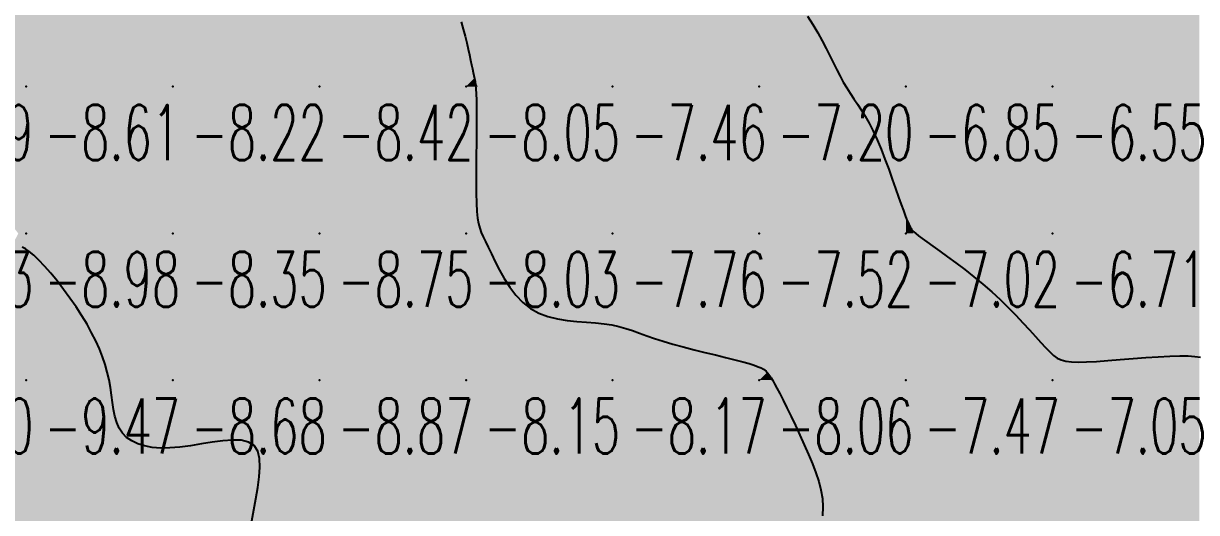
# Model space of a CAD drawing. Header units: millimetres. Extents: x 88261 to 90953, y 390274 to 392322.
# Drawn here: x 89830.1 to 89910.1, y 391978.2 to 392011.5 of the extents above; entities that cross this region are included whole.
import ezdxf
from ezdxf.enums import TextEntityAlignment as Align

# ---------------------------------------------------------------- set-up
doc = ezdxf.new("R2010")
doc.units = ezdxf.units.MM
doc.header["$LTSCALE"] = 25
for name, color, linetype in [('CN_03_00', 7, 'Continuous'), ('COTEAlt', 7, 'Continuous'), ('TN_COLORIAGE', 7, 'Continuous')]:
    doc.layers.add(name, color=color, linetype=linetype)
doc.styles.add('Simplex 1.0', font='Simplex.shx', dxfattribs={"width": 0.99, "height": 2.5})
doc.styles.get("Standard").update_dxf_attribs({"font": 'times.ttf'})

# ---------------------------------------------------------------- blocks, each defined once
blk = doc.blocks.new('COTE')
at = {"color": 0}
blk.add_point((0, 0), dxfattribs=at)
at = {"layer": 'COTEAlt'}
blk.add_attdef('ALT', text='', height=3.75, dxfattribs=at).set_placement((1.25, -1.25), align=Align.TOP_LEFT)

msp = doc.modelspace()

# ---------------------------------------------------------------- linework, layer by layer
at = {"layer": 'CN_03_00', "flags": 128}
for points, elevation in [([(89883.534, 392012.036), (89883.905, 392011.464), (89884.239, 392010.905), (89884.541, 392010.362), (89884.815, 392009.837), (89885.068, 392009.332), (89885.305, 392008.847), (89885.532, 392008.386), (89885.756, 392007.949), (89885.981, 392007.539), (89886.214, 392007.154), (89886.453, 392006.785), (89886.699, 392006.42), (89886.951, 392006.046), (89887.208, 392005.65), (89887.471, 392005.221), (89887.737, 392004.746), (89888.007, 392004.213), (89888.28, 392003.616), (89888.552, 392002.968), (89888.818, 392002.292), (89889.076, 392001.608), (89889.319, 392000.938), (89889.545, 392000.301), (89889.749, 391999.719), (89889.928, 391999.213), (89890.077, 391998.798), (89890.2, 391998.469), (89890.299, 391998.212), (89890.378, 391998.018), (89890.442, 391997.874), (89890.492, 391997.769), (89890.532, 391997.691), (89890.566, 391997.628), (89890.599, 391997.57), (89890.64, 391997.508), (89890.7, 391997.436), (89890.791, 391997.345), (89890.923, 391997.229), (89891.107, 391997.08), (89891.354, 391996.891), (89891.676, 391996.655), (89892.078, 391996.366), (89892.552, 391996.027), (89893.083, 391995.645), (89893.657, 391995.224), (89894.26, 391994.769), (89894.877, 391994.287), (89895.495, 391993.782), (89896.099, 391993.26), (89896.678, 391992.727), (89897.226, 391992.192), (89897.743, 391991.663), (89898.225, 391991.151), (89898.671, 391990.665), (89899.079, 391990.214), (89899.446, 391989.807), (89899.77, 391989.454), (89900.053, 391989.162), (89900.313, 391988.928), (89900.57, 391988.748), (89900.847, 391988.616), (89901.164, 391988.529), (89901.542, 391988.48), (89902.004, 391988.465), (89902.569, 391988.479), (89903.252, 391988.518), (89904.029, 391988.573), (89904.869, 391988.64), (89905.741, 391988.711), (89906.614, 391988.779), (89907.456, 391988.837), (89908.237, 391988.879), (89908.924, 391988.899), (89909.496, 391988.89), (89909.963, 391988.856), (89910.343, 391988.798)], -7), ([(89859.92, 392011.646), (89860.064, 392011.145), (89860.191, 392010.669), (89860.303, 392010.22), (89860.401, 392009.8), (89860.486, 392009.41), (89860.561, 392009.054), (89860.626, 392008.732), (89860.685, 392008.447), (89860.737, 392008.2), (89860.785, 392007.989), (89860.829, 392007.796), (89860.868, 392007.598), (89860.901, 392007.373), (89860.928, 392007.099), (89860.949, 392006.754), (89860.963, 392006.314), (89860.97, 392005.757), (89860.969, 392005.072), (89860.963, 392004.282), (89860.955, 392003.422), (89860.947, 392002.527), (89860.941, 392001.632), (89860.94, 392000.771), (89860.947, 391999.979), (89860.965, 391999.291), (89860.995, 391998.73), (89861.041, 391998.28), (89861.104, 391997.911), (89861.187, 391997.595), (89861.293, 391997.304), (89861.423, 391997.011), (89861.579, 391996.686), (89861.765, 391996.301), (89861.982, 391995.837), (89862.234, 391995.309), (89862.523, 391994.741), (89862.853, 391994.156), (89863.227, 391993.578), (89863.647, 391993.031), (89864.118, 391992.54), (89864.641, 391992.127), (89865.218, 391991.81), (89865.837, 391991.579), (89866.485, 391991.418), (89867.147, 391991.31), (89867.809, 391991.24), (89868.458, 391991.189), (89869.08, 391991.143), (89869.66, 391991.085), (89870.19, 391991.001), (89870.681, 391990.892), (89871.148, 391990.761), (89871.609, 391990.611), (89872.078, 391990.446), (89872.572, 391990.269), (89873.106, 391990.083), (89873.698, 391989.892), (89874.355, 391989.698), (89875.063, 391989.505), (89875.799, 391989.315), (89876.541, 391989.13), (89877.266, 391988.953), (89877.953, 391988.785), (89878.577, 391988.629), (89879.119, 391988.488), (89879.56, 391988.364), (89879.909, 391988.254), (89880.177, 391988.156), (89880.379, 391988.069), (89880.526, 391987.991), (89880.633, 391987.918), (89880.711, 391987.849), (89880.775, 391987.782), (89880.836, 391987.714), (89880.899, 391987.634), (89880.972, 391987.532), (89881.058, 391987.398), (89881.163, 391987.22), (89881.292, 391986.989), (89881.45, 391986.693), (89881.644, 391986.321), (89881.874, 391985.868), (89882.136, 391985.343), (89882.42, 391984.763), (89882.718, 391984.14), (89883.021, 391983.492), (89883.32, 391982.831), (89883.606, 391982.174), (89883.872, 391981.535), (89884.107, 391980.925), (89884.304, 391980.337), (89884.454, 391979.76), (89884.551, 391979.184), (89884.585, 391978.598), (89884.549, 391977.991)], -8), ([(89845.65, 391977.646), (89845.773, 391978.394), (89845.913, 391979.158), (89846.045, 391979.914), (89846.148, 391980.64), (89846.198, 391981.313), (89846.172, 391981.909), (89846.049, 391982.406), (89845.805, 391982.782), (89845.425, 391983.02), (89844.926, 391983.138), (89844.33, 391983.16), (89843.662, 391983.109), (89842.945, 391983.011), (89842.203, 391982.888), (89841.46, 391982.767), (89840.74, 391982.67), (89840.061, 391982.617), (89839.432, 391982.614), (89838.853, 391982.66), (89838.328, 391982.755), (89837.859, 391982.899), (89837.449, 391983.093), (89837.1, 391983.337), (89836.815, 391983.63), (89836.594, 391983.972), (89836.428, 391984.358), (89836.304, 391984.782), (89836.21, 391985.237), (89836.136, 391985.717), (89836.067, 391986.217), (89835.994, 391986.73), (89835.903, 391987.251), (89835.785, 391987.773), (89835.637, 391988.299), (89835.458, 391988.83), (89835.246, 391989.368), (89835, 391989.914), (89834.719, 391990.472), (89834.402, 391991.043), (89834.048, 391991.629), (89833.658, 391992.23), (89833.241, 391992.834), (89832.806, 391993.427), (89832.367, 391993.997), (89831.932, 391994.529), (89831.513, 391995.01), (89831.122, 391995.426), (89830.768, 391995.763), (89830.46, 391996.013), (89830.198, 391996.186), (89829.979, 391996.296)], -9)]:
    msp.add_lwpolyline(points, dxfattribs=dict(at, elevation=elevation))
at = {"layer": 'TN_COLORIAGE', "color": 171}
for points in [[(89825.845, 392007.239, -8.407), (89824.786, 392011.777, -8.407), (89830.249, 392007.239, -8.407), (89830.249, 392017.239, -8.407)], [(89830.249, 392007.239, -8.094), (89840.249, 392007.239, -8.094), (89840.249, 392017.239, -8.094)], [(89830.249, 392017.239, -8.094), (89830.249, 392007.239, -8.094), (89840.249, 392017.239, -8.094)], [(89840.249, 392017.239, -8.187), (89840.249, 392007.239, -8.187), (89850.249, 392017.239, -8.187)], [(89840.249, 392007.239, -8.187), (89850.249, 392007.239, -8.187), (89850.249, 392017.239, -8.187)], [(89850.249, 392007.239, -8), (89858.609, 392015.6, -8), (89850.249, 392017.239, -8), (89857.203, 392017.239, -8)], [(89850.249, 392007.239, -8), (89858.609, 392015.6, -8), (89860.249, 392007.239, -8), (89860.249, 392010.876, -8)], [(89860.78, 392007.771, -8.047), (89860.249, 392010.876, -8.047), (89860.249, 392007.239, -8.047)], [(89825.525, 392002.516, -8.612), (89825.845, 392007.239, -8.612), (89830.249, 392007.239, -8.612)], [(89829.715, 391997.239, -8.612), (89825.525, 392002.516, -8.612), (89830.249, 391997.239, -8.612), (89830.249, 392007.239, -8.612)], [(89830.249, 392007.239, -8.224), (89830.249, 391997.239, -8.224), (89840.249, 392007.239, -8.224)], [(89830.249, 391997.239, -8.224), (89840.249, 391997.239, -8.224), (89840.249, 392007.239, -8.224)], [(89840.249, 392007.239, -8.418), (89840.249, 391997.239, -8.418), (89850.249, 392007.239, -8.418)], [(89840.249, 391997.239, -8.418), (89850.249, 391997.239, -8.418), (89850.249, 392007.239, -8.418)], [(89850.249, 392007.239, -8.047), (89850.249, 391997.239, -8.047), (89860.249, 392007.239, -8.047)], [(89850.249, 391997.239, -8.047), (89860.249, 391997.239, -8.047), (89860.249, 392007.239, -8.047)], [(89860.78, 392007.771, -8.047), (89861.053, 392007.239, -8.047), (89860.249, 392007.239, -8.047)], [(89860.249, 392007.239, -8), (89861.053, 392007.239, -8), (89860.249, 391997.239, -8), (89860.826, 391997.816, -8)], [(89860.826, 391997.816, -8.033), (89861.43, 391997.239, -8.033), (89860.249, 391997.239, -8.033)], [(89829.153, 391996.144, -8.976), (89829.715, 391997.239, -8.976), (89830.249, 391997.239, -8.976)], [(89829.153, 391996.144, -8.976), (89830.249, 391996.747, -8.976), (89830.249, 391997.239, -8.976)], [(89830.249, 391996.747, -8.351), (89834.457, 391991.447, -8.351), (89830.249, 391997.239, -8.351), (89840.249, 391997.239, -8.351)], [(89836.214, 391987.239, -8.351), (89834.457, 391991.447, -8.351), (89840.249, 391987.239, -8.351), (89840.249, 391997.239, -8.351)], [(89840.249, 391997.239, -8.749), (89840.249, 391987.239, -8.749), (89850.249, 391997.239, -8.749)], [(89840.249, 391987.239, -8.749), (89850.249, 391987.239, -8.749), (89850.249, 391997.239, -8.749)], [(89850.249, 391997.239, -8.033), (89850.249, 391987.239, -8.033), (89860.249, 391997.239, -8.033)], [(89850.249, 391987.239, -8.033), (89860.249, 391987.239, -8.033), (89860.249, 391997.239, -8.033)], [(89860.249, 391987.239, -8), (89864.042, 391991.033, -8), (89860.249, 391997.239, -8), (89861.43, 391997.239, -8)], [(89870.249, 391987.239, -8), (89870.249, 391991.391, -8), (89860.249, 391987.239, -8), (89864.042, 391991.033, -8)], [(89872.922, 391989.913, -8.174), (89870.249, 391991.391, -8.174), (89870.249, 391987.239, -8.174)], [(89870.249, 391987.239, -8), (89872.922, 391989.913, -8), (89880.249, 391987.239, -8), (89880.249, 391988.308, -8)], [(89880.796, 391987.787, -8.057), (89880.249, 391988.308, -8.057), (89880.249, 391987.239, -8.057)], [(89836.108, 391983.098, -8.681), (89836.214, 391987.239, -8.681), (89840.249, 391987.239, -8.681)], [(89840.249, 391982.148, -8.681), (89836.108, 391983.098, -8.681), (89840.249, 391987.239, -8.681)], [(89847.335, 391984.325, -8.681), (89840.249, 391982.148, -8.681), (89850.249, 391987.239, -8.681), (89840.249, 391987.239, -8.681)], [(89847.335, 391984.325, -8.691), (89845.241, 391977.239, -8.691), (89850.249, 391987.239, -8.691), (89850.249, 391977.239, -8.691)], [(89850.249, 391987.239, -8.15), (89850.249, 391977.239, -8.15), (89860.249, 391987.239, -8.15)], [(89850.249, 391977.239, -8.15), (89860.249, 391977.239, -8.15), (89860.249, 391987.239, -8.15)], [(89860.249, 391987.239, -8.174), (89860.249, 391977.239, -8.174), (89870.249, 391987.239, -8.174)], [(89860.249, 391977.239, -8.174), (89870.249, 391977.239, -8.174), (89870.249, 391987.239, -8.174)], [(89870.249, 391987.239, -8.057), (89870.249, 391977.239, -8.057), (89880.249, 391987.239, -8.057)], [(89870.249, 391977.239, -8.057), (89880.249, 391977.239, -8.057), (89880.249, 391987.239, -8.057)], [(89880.796, 391987.787, -8.057), (89881.218, 391987.239, -8.057), (89880.249, 391987.239, -8.057)], [(89880.249, 391977.239, -8), (89884.192, 391981.183, -8), (89880.249, 391987.239, -8), (89881.218, 391987.239, -8)], [(89884.192, 391981.183, -8.346), (89885.241, 391977.239, -8.346), (89880.249, 391977.239, -8.346)]]:
    msp.add_solid(points, dxfattribs=at)
at = {"layer": 'TN_COLORIAGE', "color": 161}
for points in [[(89860.249, 392010.876, -7.918), (89858.609, 392015.6, -7.918), (89860.249, 392017.239, -7.918)], [(89860.249, 392010.876, -7.165), (89860.78, 392007.771, -7.165), (89860.249, 392017.239, -7.165), (89870.249, 392017.239, -7.165)], [(89861.053, 392007.239, -7.165), (89860.78, 392007.771, -7.165), (89870.249, 392007.239, -7.165), (89870.249, 392017.239, -7.165)], [(89870.249, 392007.239, -7), (89879.822, 392016.812, -7), (89870.249, 392017.239, -7), (89879.134, 392017.239, -7)], [(89870.249, 392007.239, -7), (89879.822, 392016.812, -7), (89880.249, 392007.239, -7), (89880.249, 392016.302, -7)], [(89884.32, 392011.311, -7.2), (89880.249, 392016.302, -7.2), (89880.249, 392007.239, -7.2)], [(89884.32, 392011.311, -7.2), (89885.899, 392007.239, -7.2), (89880.249, 392007.239, -7.2)], [(89860.826, 391997.816, -7.465), (89861.053, 392007.239, -7.465), (89870.249, 392007.239, -7.465)], [(89861.43, 391997.239, -7.465), (89860.826, 391997.816, -7.465), (89870.249, 391997.239, -7.465), (89870.249, 392007.239, -7.465)], [(89870.249, 392007.239, -7.2), (89870.249, 391997.239, -7.2), (89880.249, 392007.239, -7.2)], [(89870.249, 391997.239, -7.2), (89880.249, 391997.239, -7.2), (89880.249, 392007.239, -7.2)], [(89880.249, 391997.239, -7), (89887.974, 392004.965, -7), (89880.249, 392007.239, -7), (89885.899, 392007.239, -7)], [(89880.249, 391997.239, -7), (89887.974, 392004.965, -7), (89890.249, 391997.239, -7), (89890.249, 391998.182, -7)], [(89890.596, 391997.586, -7.016), (89890.249, 391998.182, -7.016), (89890.249, 391997.239, -7.016)], [(89861.43, 391997.239, -7.755), (89864.042, 391991.033, -7.755), (89870.249, 391997.239, -7.755)], [(89864.042, 391991.033, -7.755), (89870.249, 391991.391, -7.755), (89870.249, 391997.239, -7.755)], [(89870.249, 391991.391, -7.524), (89872.922, 391989.913, -7.524), (89870.249, 391997.239, -7.524), (89880.249, 391997.239, -7.524)], [(89880.249, 391988.308, -7.524), (89872.922, 391989.913, -7.524), (89880.249, 391997.239, -7.524)], [(89880.249, 391988.308, -7.016), (89880.796, 391987.787, -7.016), (89880.249, 391997.239, -7.016), (89890.249, 391997.239, -7.016)], [(89881.218, 391987.239, -7.016), (89880.796, 391987.787, -7.016), (89890.249, 391987.239, -7.016), (89890.249, 391997.239, -7.016)], [(89890.596, 391997.586, -7.016), (89890.766, 391997.239, -7.016), (89890.249, 391997.239, -7.016)], [(89890.249, 391987.239, -7), (89896.395, 391993.386, -7), (89890.249, 391997.239, -7), (89890.766, 391997.239, -7)], [(89890.249, 391987.239, -7), (89896.395, 391993.386, -7), (89900.249, 391987.239, -7), (89900.249, 391988.779, -7)], [(89910.249, 391987.239, -7), (89910.249, 391989.215, -7), (89900.249, 391987.239, -7), (89901.23, 391988.22, -7)], [(89901.23, 391988.22, -7.054), (89900.249, 391988.779, -7.054), (89900.249, 391987.239, -7.054)], [(89881.218, 391987.239, -7.469), (89884.192, 391981.183, -7.469), (89890.249, 391987.239, -7.469)], [(89885.241, 391977.239, -7.469), (89884.192, 391981.183, -7.469), (89890.249, 391977.239, -7.469), (89890.249, 391987.239, -7.469)], [(89890.249, 391987.239, -7.054), (89890.249, 391977.239, -7.054), (89900.249, 391987.239, -7.054)], [(89890.249, 391977.239, -7.054), (89900.249, 391977.239, -7.054), (89900.249, 391987.239, -7.054)], [(89900.249, 391977.239, -7.121), (89910.249, 391977.239, -7.121), (89910.249, 391987.239, -7.121)], [(89900.249, 391987.239, -7.121), (89900.249, 391977.239, -7.121), (89910.249, 391987.239, -7.121)]]:
    msp.add_solid(points, dxfattribs=at)
at = {"layer": 'TN_COLORIAGE', "color": 151}
for points in [[(89880.249, 392016.302, -6.708), (89884.32, 392011.311, -6.708), (89880.249, 392017.239, -6.708), (89890.249, 392017.239, -6.708)], [(89885.899, 392007.239, -6.708), (89884.32, 392011.311, -6.708), (89890.249, 392007.239, -6.708), (89890.249, 392017.239, -6.708)], [(89890.249, 392017.239, -6.098), (89890.249, 392007.239, -6.098), (89900.249, 392017.239, -6.098)], [(89890.249, 392007.239, -6.098), (89900.249, 392007.239, -6.098), (89900.249, 392017.239, -6.098)], [(89900.249, 392007.239, -6), (89906.177, 392013.167, -6), (89900.249, 392017.239, -6), (89902.303, 392017.239, -6)], [(89900.249, 392007.239, -6), (89906.177, 392013.167, -6), (89910.249, 392007.239, -6), (89910.249, 392012.868, -6)], [(89885.899, 392007.239, -6.846), (89887.974, 392004.965, -6.846), (89890.249, 392007.239, -6.846)], [(89890.249, 391998.182, -6.846), (89887.974, 392004.965, -6.846), (89890.249, 392007.239, -6.846)], [(89890.249, 391998.182, -6.554), (89890.596, 391997.586, -6.554), (89890.249, 392007.239, -6.554), (89900.249, 392007.239, -6.554)], [(89890.766, 391997.239, -6.554), (89890.596, 391997.586, -6.554), (89900.249, 391997.239, -6.554), (89900.249, 392007.239, -6.554)], [(89900.249, 392007.239, -6.49), (89900.249, 391997.239, -6.49), (89910.249, 392007.239, -6.49)], [(89900.249, 391997.239, -6.49), (89910.249, 391997.239, -6.49), (89910.249, 392007.239, -6.49)], [(89890.766, 391997.239, -6.706), (89896.395, 391993.386, -6.706), (89900.249, 391997.239, -6.706)], [(89900.249, 391988.779, -6.706), (89896.395, 391993.386, -6.706), (89900.249, 391997.239, -6.706)], [(89900.249, 391988.779, -6.508), (89901.23, 391988.22, -6.508), (89900.249, 391997.239, -6.508), (89910.249, 391997.239, -6.508)], [(89901.23, 391988.22, -6.508), (89910.249, 391989.215, -6.508), (89910.249, 391997.239, -6.508)]]:
    msp.add_solid(points, dxfattribs=at)
at = {"layer": 'TN_COLORIAGE', "color": 181}
for points in [[(89830.249, 391987.239, -9), (89830.249, 391996.747, -9), (89820.249, 391987.239, -9), (89829.153, 391996.144, -9)], [(89834.457, 391991.447, -9.472), (89830.249, 391996.747, -9.472), (89830.249, 391987.239, -9.472)], [(89834.457, 391991.447, -9.472), (89836.214, 391987.239, -9.472), (89830.249, 391987.239, -9.472)], [(89820.249, 391987.239, -9.472), (89820.249, 391977.239, -9.472), (89830.249, 391987.239, -9.472)], [(89820.249, 391977.239, -9.472), (89830.249, 391977.239, -9.472), (89830.249, 391987.239, -9.472)], [(89830.249, 391987.239, -9), (89836.214, 391987.239, -9), (89830.249, 391977.239, -9), (89836.108, 391983.098, -9)], [(89840.249, 391982.148, -9.308), (89847.335, 391984.325, -9.308), (89840.249, 391977.239, -9.308)], [(89845.241, 391977.239, -9.308), (89847.335, 391984.325, -9.308), (89840.249, 391977.239, -9.308)], [(89830.249, 391977.239, -9), (89836.108, 391983.098, -9), (89840.249, 391977.239, -9), (89840.249, 391982.148, -9)]]:
    msp.add_solid(points, dxfattribs=at)

# ---------------------------------------------------------------- block references
at = {"layer": 'COTEAlt'}
ref = msp.add_blockref('COTE', (89820.249, 392007.239), dxfattribs=at)
ref.add_attrib('ALT', '-9.49', dxfattribs={"height": 3.75, "style": 'Simplex 1.0', "width": 0.6}).set_placement((89821.499, 392005.989), align=Align.TOP_LEFT)
ref = msp.add_blockref('COTE', (89830.249, 392007.239), dxfattribs=at)
ref.add_attrib('ALT', '-8.61', dxfattribs={"height": 3.75, "style": 'Simplex 1.0', "width": 0.6}).set_placement((89831.499, 392005.989), align=Align.TOP_LEFT)
ref = msp.add_blockref('COTE', (89840.249, 392007.239), dxfattribs=at)
ref.add_attrib('ALT', '-8.22', dxfattribs={"height": 3.75, "style": 'Simplex 1.0', "width": 0.6}).set_placement((89841.499, 392005.989), align=Align.TOP_LEFT)
ref = msp.add_blockref('COTE', (89850.249, 392007.239), dxfattribs=at)
ref.add_attrib('ALT', '-8.42', dxfattribs={"height": 3.75, "style": 'Simplex 1.0', "width": 0.6}).set_placement((89851.499, 392005.989), align=Align.TOP_LEFT)
ref = msp.add_blockref('COTE', (89860.249, 392007.239), dxfattribs=at)
ref.add_attrib('ALT', '-8.05', dxfattribs={"height": 3.75, "style": 'Simplex 1.0', "width": 0.6}).set_placement((89861.499, 392005.989), align=Align.TOP_LEFT)
ref = msp.add_blockref('COTE', (89870.249, 392007.239), dxfattribs=at)
ref.add_attrib('ALT', '-7.46', dxfattribs={"height": 3.75, "style": 'Simplex 1.0', "width": 0.6}).set_placement((89871.499, 392005.989), align=Align.TOP_LEFT)
ref = msp.add_blockref('COTE', (89880.249, 392007.239), dxfattribs=at)
ref.add_attrib('ALT', '-7.20', dxfattribs={"height": 3.75, "style": 'Simplex 1.0', "width": 0.6}).set_placement((89881.499, 392005.989), align=Align.TOP_LEFT)
ref = msp.add_blockref('COTE', (89890.249, 392007.239), dxfattribs=at)
ref.add_attrib('ALT', '-6.85', dxfattribs={"height": 3.75, "style": 'Simplex 1.0', "width": 0.6}).set_placement((89891.499, 392005.989), align=Align.TOP_LEFT)
ref = msp.add_blockref('COTE', (89900.249, 392007.239), dxfattribs=at)
ref.add_attrib('ALT', '-6.55', dxfattribs={"height": 3.75, "style": 'Simplex 1.0', "width": 0.6}).set_placement((89901.499, 392005.989), align=Align.TOP_LEFT)
ref = msp.add_blockref('COTE', (89820.249, 391997.239), dxfattribs=at)
ref.add_attrib('ALT', '-9.43', dxfattribs={"height": 3.75, "style": 'Simplex 1.0', "width": 0.6}).set_placement((89821.499, 391995.989), align=Align.TOP_LEFT)
ref = msp.add_blockref('COTE', (89830.249, 391997.239), dxfattribs=at)
ref.add_attrib('ALT', '-8.98', dxfattribs={"height": 3.75, "style": 'Simplex 1.0', "width": 0.6}).set_placement((89831.499, 391995.989), align=Align.TOP_LEFT)
ref = msp.add_blockref('COTE', (89840.249, 391997.239), dxfattribs=at)
ref.add_attrib('ALT', '-8.35', dxfattribs={"height": 3.75, "style": 'Simplex 1.0', "width": 0.6}).set_placement((89841.499, 391995.989), align=Align.TOP_LEFT)
ref = msp.add_blockref('COTE', (89850.249, 391997.239), dxfattribs=at)
ref.add_attrib('ALT', '-8.75', dxfattribs={"height": 3.75, "style": 'Simplex 1.0', "width": 0.6}).set_placement((89851.499, 391995.989), align=Align.TOP_LEFT)
ref = msp.add_blockref('COTE', (89860.249, 391997.239), dxfattribs=at)
ref.add_attrib('ALT', '-8.03', dxfattribs={"height": 3.75, "style": 'Simplex 1.0', "width": 0.6}).set_placement((89861.499, 391995.989), align=Align.TOP_LEFT)
ref = msp.add_blockref('COTE', (89870.249, 391997.239), dxfattribs=at)
ref.add_attrib('ALT', '-7.76', dxfattribs={"height": 3.75, "style": 'Simplex 1.0', "width": 0.6}).set_placement((89871.499, 391995.989), align=Align.TOP_LEFT)
ref = msp.add_blockref('COTE', (89880.249, 391997.239), dxfattribs=at)
ref.add_attrib('ALT', '-7.52', dxfattribs={"height": 3.75, "style": 'Simplex 1.0', "width": 0.6}).set_placement((89881.499, 391995.989), align=Align.TOP_LEFT)
ref = msp.add_blockref('COTE', (89890.249, 391997.239), dxfattribs=at)
ref.add_attrib('ALT', '-7.02', dxfattribs={"height": 3.75, "style": 'Simplex 1.0', "width": 0.6}).set_placement((89891.499, 391995.989), align=Align.TOP_LEFT)
ref = msp.add_blockref('COTE', (89900.249, 391997.239), dxfattribs=at)
ref.add_attrib('ALT', '-6.71', dxfattribs={"height": 3.75, "style": 'Simplex 1.0', "width": 0.6}).set_placement((89901.499, 391995.989), align=Align.TOP_LEFT)
ref = msp.add_blockref('COTE', (89820.249, 391987.239), dxfattribs=at)
ref.add_attrib('ALT', '-9.20', dxfattribs={"height": 3.75, "style": 'Simplex 1.0', "width": 0.6}).set_placement((89821.499, 391985.989), align=Align.TOP_LEFT)
ref = msp.add_blockref('COTE', (89830.249, 391987.239), dxfattribs=at)
ref.add_attrib('ALT', '-9.47', dxfattribs={"height": 3.75, "style": 'Simplex 1.0', "width": 0.6}).set_placement((89831.499, 391985.989), align=Align.TOP_LEFT)
ref = msp.add_blockref('COTE', (89840.249, 391987.239), dxfattribs=at)
ref.add_attrib('ALT', '-8.68', dxfattribs={"height": 3.75, "style": 'Simplex 1.0', "width": 0.6}).set_placement((89841.499, 391985.989), align=Align.TOP_LEFT)
ref = msp.add_blockref('COTE', (89850.249, 391987.239), dxfattribs=at)
ref.add_attrib('ALT', '-8.87', dxfattribs={"height": 3.75, "style": 'Simplex 1.0', "width": 0.6}).set_placement((89851.499, 391985.989), align=Align.TOP_LEFT)
ref = msp.add_blockref('COTE', (89860.249, 391987.239), dxfattribs=at)
ref.add_attrib('ALT', '-8.15', dxfattribs={"height": 3.75, "style": 'Simplex 1.0', "width": 0.6}).set_placement((89861.499, 391985.989), align=Align.TOP_LEFT)
ref = msp.add_blockref('COTE', (89870.249, 391987.239), dxfattribs=at)
ref.add_attrib('ALT', '-8.17', dxfattribs={"height": 3.75, "style": 'Simplex 1.0', "width": 0.6}).set_placement((89871.499, 391985.989), align=Align.TOP_LEFT)
ref = msp.add_blockref('COTE', (89880.249, 391987.239), dxfattribs=at)
ref.add_attrib('ALT', '-8.06', dxfattribs={"height": 3.75, "style": 'Simplex 1.0', "width": 0.6}).set_placement((89881.499, 391985.989), align=Align.TOP_LEFT)
ref = msp.add_blockref('COTE', (89890.249, 391987.239), dxfattribs=at)
ref.add_attrib('ALT', '-7.47', dxfattribs={"height": 3.75, "style": 'Simplex 1.0', "width": 0.6}).set_placement((89891.499, 391985.989), align=Align.TOP_LEFT)
ref = msp.add_blockref('COTE', (89900.249, 391987.239), dxfattribs=at)
ref.add_attrib('ALT', '-7.05', dxfattribs={"height": 3.75, "style": 'Simplex 1.0', "width": 0.6}).set_placement((89901.499, 391985.989), align=Align.TOP_LEFT)

doc.saveas('drawing.dxf')
